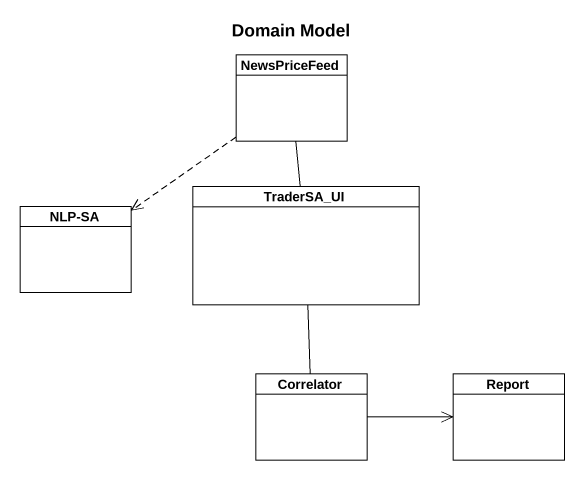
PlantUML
@startuml
title Domain Model
hide circle
hide empty members
class NewsPriceFeed
class "NLP-SA" as NLP_SA
class TraderSA_UI
class Correlator
class Report
NewsPriceFeed ..> NLP_SA
TraderSA_UI -up- NewsPriceFeed
Correlator -up- TraderSA_UI
Correlator -right-> Report
@enduml
